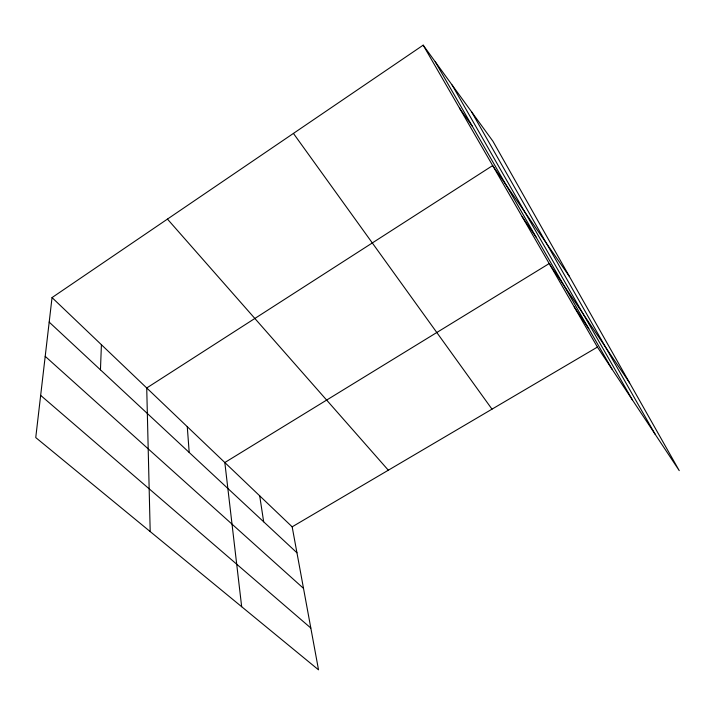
<?xml version="1.0" encoding="UTF-8"?>
<svg xmlns="http://www.w3.org/2000/svg" width="715" height="715" viewBox="0 0 715 715"><rect width="100%" height="100%" fill="white"/><g stroke="black" fill="none" stroke-linecap="round" stroke-linejoin="round"><path stroke-width="1.07" d="M100.449 369.834L101.414 344.719M52.043 297.583L35.75 437.571L318.524 669.839L292.167 526.83L52.043 297.583L423.182 45.161L492.912 141.221L679.25 470.64L597.409 347.088L423.182 45.161M292.167 526.83L597.409 347.088M40.657 395.377L310.819 628.029M45.206 356.338L303.509 588.365M49.183 322.108L296.957 552.793M167.453 219.094L388.325 470.202M293.427 133.41L492 409.159M459.539 108.18L472.392 126.385M569.542 276.696L492.662 165.576L146.727 387.977L150.195 531.576M522.111 216.6L536.053 237.058M629.602 382.865L549.209 263.558L224.823 462.534L241.67 606.713M574.225 306.923L588.776 328.712M435.203 61.722L612.129 369.315M452.112 85.014L632.391 399.908M471.605 111.871L655.128 434.228M259.697 495.826L263.674 521.807M187.276 426.685L189.198 452.47"/></g></svg>
